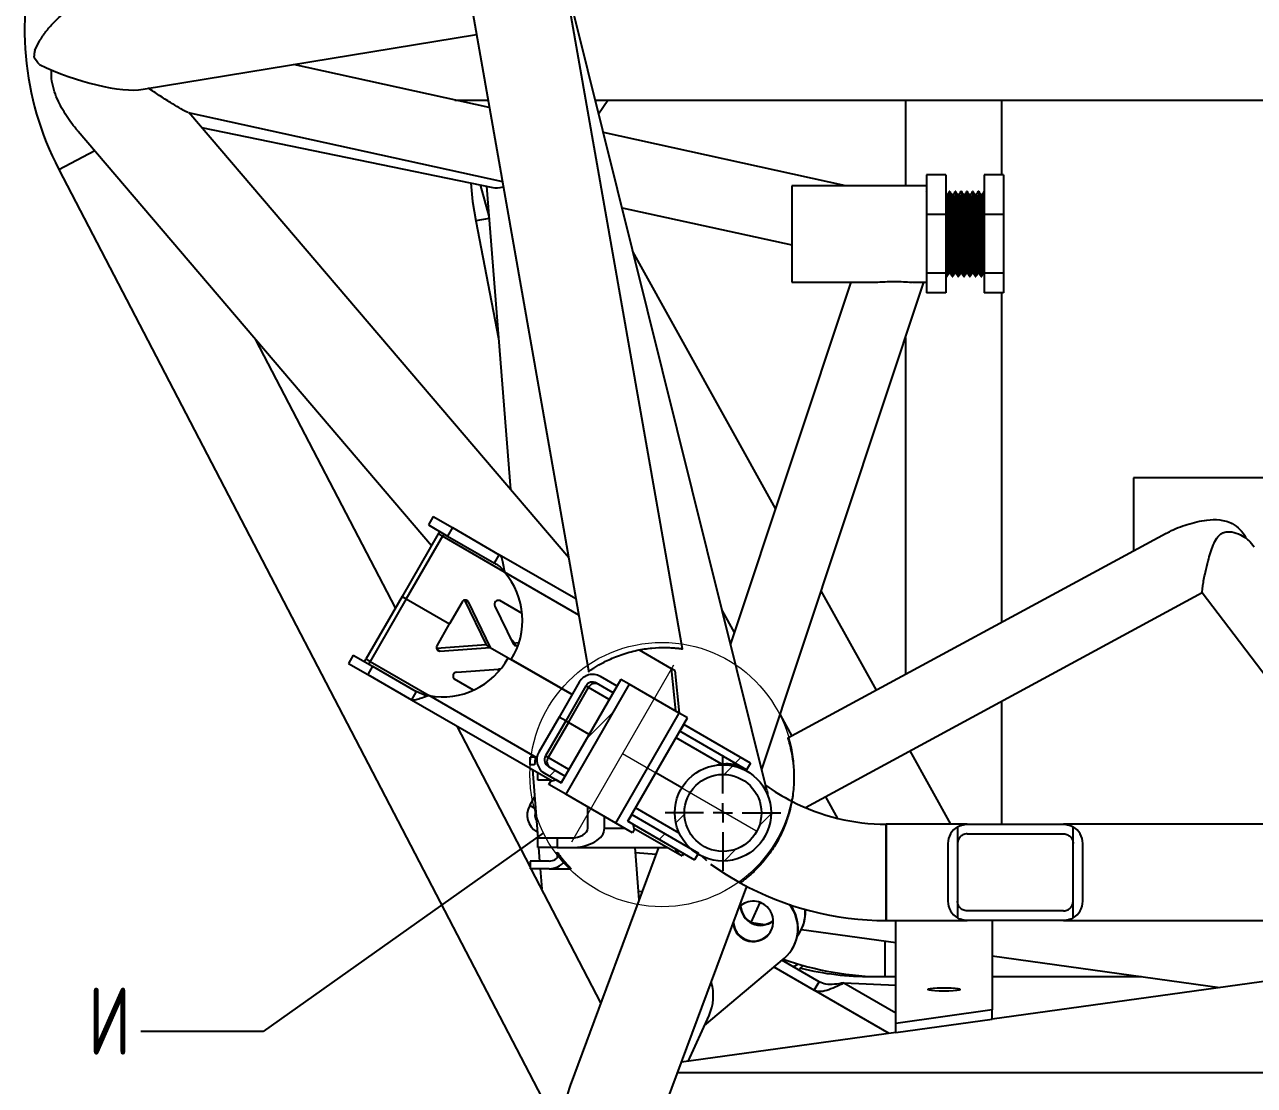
# Model space of a CAD drawing. Header units: millimetres. Extents: x -1160 to 841, y -1082 to 594.
# Drawn here: x 650.4 to 714.2, y 347.2 to 402.3 of the extents above; entities that cross this region are included whole.
import ezdxf

# ---------------------------------------------------------------- set-up
doc = ezdxf.new("R2010")
doc.units = ezdxf.units.MM
doc.linetypes.add('CENTERX2', pattern=[20.32, 12.7, -2.54, 2.54, -2.54])
doc.layers.add('FORMAT', color=7, linetype='Continuous')
doc.styles.add('SLDTEXTSTYLE0', font='TXT', dxfattribs={"width": 0.7, "bigfont": 'bigfont'})
doc.dimstyles.new('SLDDIMSTYLE6', dxfattribs={"dimtxt": 0.18, "dimasz": 3.302, "dimexe": 0, "dimexo": 0.0625, "dimgap": 0, "dimtad": 0, "dimtih": 1, "dimtoh": 1, "dimdec": 0, "dimrnd": 1e-09, "dimzin": 0, "dimdsep": 46, "dimtxsty": 'Standard', "dimblk1": 'NONE', "dimblk2": 'NONE', "dimsah": 1, "dimcen": 0.09, "dimadec": 0, "dimazin": 0, "dimtfac": 3.302, "dimtdec": 0, "dimtofl": 0, "dimtmove": 0, "dimatfit": 3, "dimldrblk": 'NONE', "dimfxl": 0, "dimfrac": 2, "dimtolj": 1, "dimtzin": 0, "dimarcsym": 0})

# ---------------------------------------------------------------- blocks, each defined once
blk = doc.blocks.new('SW_CENTERMARKSYMBOL_5')
at = {"layer": 'FORMAT', "color": 0}
for p, q in [((0, 1), (0, 3)), ((-1, 0), (-3, 0)), ((0, 0), (-0.5, 0)), ((0, 0), (0, 0.5)), ((0, 0), (0, -0.5)), ((0, 0), (0.5, 0)), ((1, 0), (3, 0)), ((0, -1), (0, -3))]:
    blk.add_line(p, q, dxfattribs=at)
blk = doc.blocks.new('_NONE')

msp = doc.modelspace()

# ---------------------------------------------------------------- hatches: boundary and pattern name
at = {"linetype": 'Continuous', "lineweight": 18}
h = msp.add_hatch(dxfattribs=at)
h.set_pattern_fill('ANSI32', style=0)
edge = h.paths.add_edge_path(flags=0)
edge.add_line((680.914216, 367.627371), (681.114216, 367.973781))
edge.add_line((681.114216, 367.973781), (680.24819, 368.473781))
edge.add_arc((679.84819, 367.780961), 0.8, 60, 150)
edge.add_line((679.15537, 368.180961), (678.10537, 366.362308))
edge.add_line((678.10537, 366.362308), (678.45178, 366.162308))
edge.add_line((678.45178, 366.162308), (679.50178, 367.980961))
edge.add_arc((679.84819, 367.780961), 0.4, 60, 150, ccw=False)
edge.add_line((680.04819, 368.127371), (680.914216, 367.627371))
h = msp.add_hatch(dxfattribs=at)
h.set_pattern_fill('ANSI32', style=0)
h.paths.add_polyline_path([(681.314216, 368.320191), (678.214216, 362.950834), (677.954408, 363.100834), (677.681203, 363.027629), (677.581203, 362.854424), (678.447228, 362.354424), (681.747228, 368.070191)], flags=0)
h = msp.add_hatch(dxfattribs=at)
h.set_pattern_fill('ANSI32', style=0)
h.paths.add_polyline_path([(681.678317, 360.950834), (684.778317, 366.320191), (684.345305, 366.570191), (681.045305, 360.854424), (681.91133, 360.354424), (682.01133, 360.527629), (681.938125, 360.800834)], flags=0)
h = msp.add_hatch(dxfattribs=at)
h.set_pattern_fill('ANSI32', style=0)
edge = h.paths.add_edge_path(flags=0)
edge.add_line((678.214216, 362.950834), (678.414216, 363.297244))
edge.add_line((678.414216, 363.297244), (677.54819, 363.797244))
edge.add_arc((677.74819, 364.143654), 0.4, 150, 240, ccw=False)
edge.add_line((677.40178, 364.343654), (678.45178, 366.162308))
edge.add_line((678.45178, 366.162308), (678.10537, 366.362308))
edge.add_line((678.10537, 366.362308), (677.05537, 364.543654))
edge.add_arc((677.74819, 364.143654), 0.8, 150, 240)
edge.add_line((677.34819, 363.450834), (678.214216, 362.950834))
h = msp.add_hatch(dxfattribs=at)
h.set_pattern_fill('ANSI32', style=0)
h.paths.add_polyline_path([(687.842419, 363.627371), (688.042419, 363.973781), (684.578317, 365.973781), (684.378317, 365.627371)], flags=0)
h = msp.add_hatch(dxfattribs=at)
h.set_pattern_fill('ANSI32', style=0)
edge = h.paths.add_edge_path(flags=0)
edge.add_arc((686.612941, 361.389225), 2.5, 0, 360)
edge = h.paths.add_edge_path(flags=0)
edge.add_arc((686.612941, 361.389225), 2, 0, 360)
h = msp.add_hatch(dxfattribs=at)
h.set_pattern_fill('ANSI32', style=0)
h.paths.add_polyline_path([(681.878317, 361.297244), (681.678317, 360.950834), (685.142419, 358.950834), (685.342419, 359.297244)], flags=0)

# ---------------------------------------------------------------- linework, layer by layer
at = {"color": 7, "linetype": 'Continuous', "lineweight": 25}
for p, q in [((684.513972, 369.905686), (678.67323, 403.030176)), ((688.896777, 362.564396), (678.81618, 403.082205)), ((673.621731, 402.884797), (679.636256, 368.774735)), ((656.500579, 398.951123), (673.813969, 401.794561)), ((674.482774, 398.001584), (664.309089, 400.233542)), ((672.69649, 398.393468), (674.413674, 398.393468)), ((679.98271, 398.393468), (776.505219, 398.393468)), ((680.160355, 397.679446), (680.643486, 398.393468)), ((696.097737, 398.393468), (696.097737, 393.941121)), ((701.097737, 394.502291), (701.097737, 398.393468)), ((658.839685, 397.747834), (675.158798, 394.167658)), ((678.604753, 374.624676), (658.879586, 397.73908)), ((653.129942, 396.774097), (671.481375, 375.269468)), ((659.534286, 396.971887), (674.657971, 393.850766)), ((692.991127, 393.941121), (680.403366, 396.702692)), ((652.124855, 394.794471), (653.990507, 395.765668)), ((652.124855, 394.794471), (680.291521, 340.68681)), ((698.186731, 394.502291), (697.186731, 394.502291)), ((697.186731, 394.502291), (697.186731, 392.459916)), ((698.186731, 394.502291), (698.186731, 392.459916)), ((701.186731, 394.502291), (700.186731, 394.502291)), ((700.186731, 394.502291), (700.186731, 392.459916)), ((701.186731, 394.502291), (701.186731, 392.459916)), ((674.003618, 393.985807), (674.460076, 392.35962)), ((674.337596, 393.916883), (675.575778, 378.174099)), ((697.186731, 393.941121), (690.186731, 393.941121)), ((690.186731, 393.941121), (690.186731, 388.941121)), ((697.163175, 393.639495), (697.15707, 393.628928)), ((698.198332, 393.47699), (698.186731, 393.497067)), ((698.271303, 393.478741), (698.197321, 393.478741)), ((698.402553, 393.641121), (698.365053, 393.641121)), ((698.571303, 393.478741), (698.497321, 393.478741)), ((698.702553, 393.641121), (698.665053, 393.641121)), ((698.871303, 393.478741), (698.797321, 393.478741)), ((699.002553, 393.641121), (698.965053, 393.641121)), ((699.171303, 393.478741), (699.097321, 393.478741)), ((699.302553, 393.641121), (699.265053, 393.641121)), ((699.471303, 393.478741), (699.397321, 393.478741)), ((699.602553, 393.641121), (699.565053, 393.641121)), ((699.771303, 393.478741), (699.697321, 393.478741)), ((699.902553, 393.641121), (699.865053, 393.641121)), ((700.071303, 393.478741), (699.997321, 393.478741)), ((681.373265, 392.804295), (690.186731, 390.870748)), ((674.468721, 392.249703), (673.77896, 392.116282)), ((673.77896, 392.116282), (674.959054, 386.015397)), ((698.186731, 392.459916), (697.186731, 392.459916)), ((697.186731, 392.459916), (697.186731, 389.398746)), ((698.186731, 392.459916), (698.186731, 389.398746)), ((701.186731, 392.459916), (700.186731, 392.459916)), ((700.186731, 392.459916), (700.186731, 389.398746)), ((701.186731, 392.459916), (701.186731, 389.398746)), ((689.348225, 377.19265), (681.937615, 390.535951)), ((693.257761, 388.941121), (687.007435, 370.158388)), ((688.630556, 363.634442), (697.051853, 388.941121)), ((690.186731, 388.941121), (694.400651, 388.941121)), ((696.498222, 388.941121), (697.186731, 388.941121)), ((697.146303, 389.403501), (697.186731, 389.403501)), ((698.186731, 389.398746), (697.186731, 389.398746)), ((697.186731, 389.398746), (697.186731, 388.379951)), ((698.186731, 389.398746), (698.186731, 388.379951)), ((698.186731, 389.288513), (698.213175, 389.242746)), ((698.215053, 389.241121), (698.252553, 389.241121)), ((698.346303, 389.403501), (698.42029, 389.403501)), ((698.515053, 389.241121), (698.552553, 389.241121)), ((698.646303, 389.403501), (698.72029, 389.403501)), ((698.815053, 389.241121), (698.852553, 389.241121)), ((698.946303, 389.403501), (699.02029, 389.403501)), ((699.115053, 389.241121), (699.152553, 389.241121)), ((699.246303, 389.403501), (699.32029, 389.403501)), ((699.415053, 389.241121), (699.452553, 389.241121)), ((699.546303, 389.403501), (699.62029, 389.403501)), ((699.715053, 389.241121), (699.752553, 389.241121)), ((699.846303, 389.403501), (699.92029, 389.403501)), ((700.015053, 389.241121), (700.052553, 389.241121)), ((700.146303, 389.403501), (700.186731, 389.403501)), ((701.186731, 389.398746), (700.186731, 389.398746)), ((700.186731, 389.398746), (700.186731, 388.379951)), ((701.186731, 389.398746), (701.186731, 388.379951)), ((698.186731, 388.379951), (697.186731, 388.379951)), ((701.186731, 388.379951), (700.186731, 388.379951)), ((701.097737, 371.279261), (701.097737, 388.379951)), ((669.611662, 372.03103), (662.364324, 385.953037)), ((696.097737, 386.073926), (696.097737, 368.571904)), ((714.931709, 378.789848), (707.931709, 378.789848)), ((707.931709, 378.789848), (707.931709, 374.97966)), ((671.568217, 376.772563), (671.318217, 376.339551)), ((671.318217, 376.339551), (672.318272, 375.762169)), ((671.568217, 376.772563), (672.568272, 376.195182)), ((672.568272, 376.195182), (672.318272, 375.762169)), ((672.568272, 376.195182), (675.001417, 374.790405)), ((671.830285, 375.873798), (669.953945, 372.623882)), ((672.046791, 375.748798), (670.170451, 372.498882)), ((672.046791, 375.748798), (671.830285, 375.873798)), ((672.318272, 375.762169), (674.751417, 374.357392)), ((709.631752, 375.900185), (689.981803, 365.260301)), ((674.751417, 374.357392), (675.001417, 374.790405)), ((678.980624, 372.493008), (675.001417, 374.790405)), ((669.953945, 372.623882), (668.077605, 369.373965)), ((670.170451, 372.498882), (668.294111, 369.248965)), ((669.953945, 372.623882), (670.170451, 372.498882)), ((670.170451, 372.498882), (672.420451, 371.199843)), ((673.073915, 372.331676), (672.420451, 371.199843)), ((673.191719, 372.429848), (674.316333, 370.105256)), ((673.386158, 372.350463), (674.532839, 369.980256)), ((676.182186, 371.744646), (675.035302, 372.406799)), ((690.895039, 361.660924), (711.506236, 372.821296)), ((694.589561, 367.75527), (691.720757, 372.920746)), ((711.504855, 372.823114), (720.637986, 360.801012)), ((674.773059, 372.128204), (675.722268, 370.166177)), ((686.578873, 371.880944), (687.205307, 370.753008)), ((671.766987, 370.068011), (672.420451, 371.199843)), ((675.572897, 370.474928), (675.796018, 370.21347)), ((674.316333, 370.105256), (671.74087, 369.916903)), ((671.906838, 369.788207), (674.532839, 369.980256)), ((674.532839, 369.980256), (674.316333, 370.105256)), ((674.532839, 369.980256), (675.463409, 369.442991)), ((675.70269, 370.206645), (676.009505, 370.229083)), ((675.874361, 370.078366), (675.962206, 370.08479)), ((682.266595, 369.848391), (683.928296, 368.889008)), ((667.418217, 369.584553), (667.168217, 369.15154)), ((667.168217, 369.15154), (668.168272, 368.574158)), ((667.418217, 369.584553), (668.418272, 369.007171)), ((668.294111, 369.248965), (668.077605, 369.373965)), ((675.463409, 369.442991), (678.778855, 367.528817)), ((678.778855, 367.528817), (675.625553, 369.349377)), ((668.418272, 369.007171), (668.168272, 368.574158)), ((668.168272, 368.574158), (670.439274, 367.262995)), ((668.418272, 369.007171), (670.689274, 367.696007)), ((672.792771, 368.698245), (674.966541, 368.85722)), ((674.969652, 368.754835), (674.921706, 368.853941)), ((679.636256, 368.774735), (679.730957, 368.791434)), ((681.114216, 367.973781), (680.24819, 368.473781)), ((683.928296, 368.889008), (684.15768, 366.678517)), ((684.111295, 368.783353), (683.928296, 368.889008)), ((684.111295, 368.783353), (684.340679, 366.572862)), ((673.667363, 367.763298), (672.682622, 368.331838)), ((679.15537, 368.180961), (678.10537, 366.362308)), ((681.314216, 368.320191), (678.214216, 362.950834)), ((681.747228, 368.070191), (678.447228, 362.354424)), ((679.50178, 367.980961), (678.45178, 366.162308)), ((678.586011, 366.084809), (679.636011, 367.903462)), ((680.914216, 367.627371), (680.04819, 368.127371)), ((680.914216, 367.627371), (681.114216, 367.973781)), ((681.747228, 368.070191), (681.314216, 368.320191)), ((684.345305, 366.570191), (681.747228, 368.070191)), ((670.689274, 367.696007), (670.439274, 367.262995)), ((670.439274, 367.262995), (677.745365, 363.044821)), ((681.045305, 360.854424), (684.345305, 366.570191)), ((684.778317, 366.320191), (684.345305, 366.570191)), ((701.097737, 360.801012), (701.097737, 367.185393)), ((678.10537, 366.362308), (677.05537, 364.543654)), ((678.45178, 366.162308), (677.40178, 364.343654)), ((678.586011, 366.084809), (677.536011, 364.266156)), ((678.45178, 366.162308), (678.10537, 366.362308)), ((678.45178, 366.162308), (678.586011, 366.084809)), ((679.664216, 365.462308), (678.586011, 366.084809)), ((681.678317, 360.950834), (684.778317, 366.320191)), ((684.578317, 365.973781), (684.378317, 365.627371)), ((688.042419, 363.973781), (684.578317, 365.973781)), ((689.577839, 366.481104), (690.192491, 365.374383)), ((676.597737, 358.610904), (672.80466, 365.897338)), ((687.842419, 363.627371), (684.378317, 365.627371)), ((676.597737, 363.889225), (676.597737, 364.289225)), ((676.879606, 364.289225), (676.597737, 364.289225)), ((698.451821, 360.801012), (696.337555, 364.60789)), ((676.827672, 363.889225), (676.597737, 363.889225)), ((676.719105, 363.637332), (676.998167, 360.089225)), ((676.997737, 363.089225), (676.997737, 363.476464)), ((677.34819, 363.450834), (678.214216, 362.950834)), ((677.54819, 363.797244), (678.414216, 363.297244)), ((684.47488, 362.684869), (683.128317, 363.462308)), ((686.520823, 363.928514), (686.33931, 363.871994)), ((688.042419, 363.973781), (687.842419, 363.627371)), ((677.668455, 363.089225), (676.997737, 363.089225)), ((677.581203, 362.854424), (677.681203, 363.027629)), ((678.447228, 362.354424), (677.581203, 362.854424)), ((677.681203, 363.027629), (677.954408, 363.100834)), ((678.214216, 362.950834), (677.954408, 363.100834)), ((678.214216, 362.950834), (678.414216, 363.297244)), ((676.583018, 361.775369), (676.831676, 362.206057)), ((681.045305, 360.854424), (678.447228, 362.354424)), ((691.940484, 362.227003), (692.563351, 361.105489)), ((679.595814, 360.589225), (679.595814, 361.691288)), ((680.461839, 360.589225), (680.461839, 361.191288)), ((681.91133, 360.354424), (681.045305, 360.854424)), ((681.878317, 361.297244), (681.678317, 360.950834)), ((681.938125, 360.800834), (681.678317, 360.950834)), ((681.678317, 360.950834), (685.142419, 358.950834)), ((681.878317, 361.297244), (685.342419, 359.297244)), ((676.949044, 360.409344), (676.970118, 360.445846)), ((676.974128, 360.394861), (676.949044, 360.409344)), ((682.01133, 360.527629), (681.91133, 360.354424)), ((681.938125, 360.800834), (682.01133, 360.527629)), ((681.994138, 360.591791), (684.488725, 359.15154)), ((699.297737, 360.801012), (695.097737, 360.801012)), ((695.097737, 360.801012), (695.097737, 355.801012)), ((695.097737, 358.301012), (695.097737, 360.801012)), ((698.797737, 360.667037), (698.797737, 355.934986)), ((699.297737, 360.801012), (704.297737, 360.801012)), ((699.297737, 360.301012), (704.297737, 360.301012)), ((722.297737, 360.801012), (704.297737, 360.801012)), ((704.797737, 355.934986), (704.797737, 360.667037)), ((676.997737, 359.589225), (676.997737, 360.089225)), ((676.997737, 360.089225), (677.997737, 360.089225)), ((677.997737, 359.589225), (676.997737, 359.589225)), ((677.037492, 359.589225), (677.092548, 358.889225)), ((677.997737, 360.089225), (677.997737, 359.589225)), ((677.997737, 360.089225), (678.729788, 360.089225)), ((677.997737, 359.589225), (678.729788, 359.589225)), ((683.27615, 359.589225), (678.68423, 347.243047)), ((678.729788, 359.589225), (683.730632, 359.589225)), ((682.26645, 356.874472), (682.052933, 359.589225)), ((698.297737, 359.801012), (698.297737, 356.801012)), ((705.297737, 356.801012), (705.297737, 359.801012)), ((678.105855, 359.170138), (678.099414, 359.229682)), ((684.56524, 359.284068), (684.488725, 359.15154)), ((685.342419, 359.297244), (685.142419, 358.950834)), ((685.493864, 359.153679), (685.758182, 358.924647)), ((676.597737, 358.889225), (676.597737, 358.489225)), ((677.597737, 358.889225), (676.597737, 358.889225)), ((677.597737, 358.489225), (676.597737, 358.489225)), ((680.280822, 351.535764), (676.66108, 358.489225)), ((677.124008, 358.489225), (677.206398, 357.441678)), ((677.597737, 358.489225), (678.728327, 358.489225)), ((695.097737, 355.801012), (695.097737, 358.301012)), ((683.395739, 345.567672), (687.859449, 357.569135)), ((688.085238, 355.704786), (688.552338, 356.734773)), ((688.090199, 355.702141), (688.804028, 355.603017)), ((695.097737, 355.801012), (699.297737, 355.801012)), ((695.597737, 350.464752), (695.597737, 355.801012)), ((704.297737, 356.301012), (699.297737, 356.301012)), ((704.297737, 355.801012), (699.297737, 355.801012)), ((700.597737, 355.801012), (700.597737, 351.168594)), ((704.297737, 355.801012), (722.297737, 355.801012)), ((690.688815, 355.341291), (695.597737, 354.659625)), ((690.711687, 355.389961), (690.724946, 355.419199)), ((690.330105, 354.548547), (690.343365, 354.577786)), ((695.013959, 354.74069), (695.013959, 352.889225)), ((730.136094, 354.783306), (700.597737, 350.681534)), ((685.659652, 350.356208), (689.802094, 353.851034)), ((700.597737, 353.965312), (712.421578, 352.323423)), ((689.259247, 353.393053), (691.355879, 352.182562)), ((691.605879, 352.615575), (689.665541, 353.735829)), ((691.355879, 352.182562), (691.605879, 352.615575)), ((692.89904, 352.561788), (695.597737, 352.449542)), ((694.320809, 352.904534), (694.320809, 352.889225)), ((694.320809, 352.889225), (695.013959, 352.889225)), ((695.013959, 352.889225), (695.597737, 352.889225)), ((700.597737, 352.889225), (708.347032, 352.889225)), ((695.243517, 349.938033), (691.355879, 352.182562)), ((684.813165, 348.489648), (685.891077, 350.866514)), ((700.597737, 351.168594), (695.597737, 350.464752)), ((700.597737, 350.670248), (695.597737, 349.966406)), ((700.597737, 350.670248), (700.597737, 351.168594)), ((695.597737, 349.987221), (684.464504, 348.441232)), ((695.597737, 349.966406), (695.597737, 350.464752)), ((776.936279, 347.889225), (684.259196, 347.889225))]:
    msp.add_line(p, q, dxfattribs=at)
at = {"color": 8, "linetype": 'Continuous', "lineweight": 25}
for p, q in [((675.274221, 373.88544), (672.046791, 375.748798)), ((679.127359, 371.66083), (675.274221, 373.88544)), ((673.234064, 372.438275), (673.386158, 372.350463)), ((671.906838, 369.788207), (671.754745, 369.876019)), ((675.874361, 370.078366), (675.722268, 370.166177)), ((668.294111, 369.248965), (671.359397, 367.479222)), ((674.966541, 368.85722), (675.027526, 368.82201)), ((679.636011, 367.903462), (679.50178, 367.980961)), ((680.714216, 367.280961), (679.636011, 367.903462)), ((676.955096, 364.248543), (671.359397, 367.479222)), ((686.520823, 363.928514), (684.178317, 365.280961)), ((677.536011, 364.266156), (677.40178, 364.343654)), ((678.614216, 363.643654), (677.536011, 364.266156)), ((676.87899, 361.60449), (676.583018, 361.775369)), ((684.346501, 360.334117), (682.078317, 361.643654)), ((680.461839, 360.589225), (681.504642, 360.589225)), ((681.994825, 360.589225), (681.998582, 360.589225)), ((683.144217, 359.234501), (682.074209, 359.318713)), ((682.419276, 357.285371), (682.23298, 357.300033)), ((692.89904, 352.561788), (695.597737, 351.003695))]:
    msp.add_line(p, q, dxfattribs=at)
at = {"color": 7, "linetype": 'Continuous', "lineweight": 25, "flags": 128}
for points in [[(673.52599, 394.084376), (673.616958, 393.130808), (673.77896, 392.116282)], [(671.830285, 375.873798), (671.898814, 375.980055), (671.9113, 375.997134)], [(672.046791, 375.748798), (672.062387, 375.77298), (672.079835, 375.794818), (672.098465, 375.813472), (672.117561, 375.828225), (672.136388, 375.838511), (672.154224, 375.843933), (672.170382, 375.844284), (672.184243, 375.839551)], [(668.0113, 369.242136), (668.019848, 369.261489), (668.077605, 369.373965)], [(668.284243, 369.084553), (668.273213, 369.094189), (668.265438, 369.108358), (668.261216, 369.126516), (668.26071, 369.147963), (668.263939, 369.171877), (668.270779, 369.197338), (668.280967, 369.223368), (668.294111, 369.248965)], [(678.027415, 359.070444), (678.019095, 359.178523), (678.011218, 359.352985)], [(685.965999, 358.729897), (686.778005, 358.186657), (687.516745, 357.75261)], [(690.522092, 353.545518), (690.450359, 353.485637), (690.378081, 353.441206), (690.310461, 353.416222), (690.2501, 353.411647), (690.199315, 353.427655)], [(690.771875, 353.473183), (690.679705, 353.357049), (690.553907, 353.222931)], [(698.097737, 352.156869), (698.345332, 352.159902), (698.570926, 352.168732), (698.754476, 352.182573), (698.879671, 352.200197), (698.935389, 352.220036), (698.916677, 352.240329), (698.825199, 352.259273), (698.669082, 352.275183), (698.4622, 352.286646), (698.222933, 352.292645), (697.972542, 352.292645), (697.733275, 352.286646), (697.526392, 352.275183), (697.370276, 352.259273), (697.278798, 352.240329), (697.260086, 352.220036), (697.315803, 352.200197), (697.440999, 352.182573), (697.624548, 352.168732), (697.850143, 352.159902), (698.097737, 352.156869)]]:
    msp.add_lwpolyline(points, dxfattribs=at)
at = {"color": 7, "linetype": 'Continuous', "lineweight": 18}
msp.add_circle((683.447885, 363.379787), 6.861027, dxfattribs=at)
at = {"color": 7, "linetype": 'Continuous', "lineweight": 25}
for radius in [2.5, 2]:
    msp.add_circle((686.612941, 361.389225), radius, dxfattribs=at)
for centre, radius, start, end in [((666.050925, 402.043924), 15.7, 162.5, 207.5), ((672.348645, 371.377208), 3.853598, 328.24975864, 40.60802409), ((673.234744, 372.262823), 0.174948, 30.06294305, 156.82367555), ((674.958004, 372.216838), 0.205086, 67.85777983, 205.60589562), ((671.907031, 369.963155), 0.174948, 143.17632445, 269.93705695), ((675.861529, 370.231761), 0.153932, 205.21794147, 274.78205853), ((672.061406, 371.282417), 3.867443, 259.54183161, 331.60038566), ((672.808484, 368.493761), 0.205086, 94.39410438, 232.14222017), ((674.979023, 368.700881), 0.156837, 65.04906487, 94.56477404), ((679.84819, 367.780961), 0.8, 60, 150), ((695.097737, 371.501012), 15.7, 190, 190.15189028), ((679.84819, 367.780961), 0.4, 60, 150), ((679.974898, 367.731959), 0.379812, 63.55044573, 153.15694492), ((683.547885, 363.22007), 6.753446, 170.89103622, 174.31360181), ((677.74819, 364.143654), 0.8, 150, 240), ((677.74819, 364.143654), 0.4, 150, 240), ((677.853981, 364.058423), 0.379812, 146.84305508, 236.44955427), ((695.097737, 371.501012), 10.7, 234.1504095, 242.71212834), ((677.449044, 361.275369), 1, 150, 240), ((677.449044, 361.275369), 0.6, 159.20678001, 209.78741652), ((695.097737, 371.501012), 10.7, 242.71212834, 270), ((699.297737, 359.801012), 1, 120, 180), ((704.297737, 359.801012), 1, 0, 60), ((677.597737, 359.489225), 0.6, 270, 330.99989923), ((683.547885, 363.22007), 6.753446, 214.93236865, 216.21855372), ((683.547885, 363.22007), 6.753446, 216.54885635, 220.10634555), ((677.597737, 359.489225), 1, 270, 321.69980647), ((695.097737, 371.501012), 15.7, 241.12726334, 270), ((688.184276, 355.754757), 1.047819, 186.19452868, 40.1465554), ((688.183108, 355.751271), 1.050963, 40.25078556, 132.676286), ((688.569133, 356.601846), 1.0516, 181.99517904, 309.21614046), ((688.582419, 356.63117), 1.051676, 183.716836, 308.23232274), ((688.518631, 355.37013), 1.9887, 310.19400937, 39.41838031), ((688.529327, 355.398605), 1.9911, 335.65409533, 37.69541227), ((688.903725, 356.20989), 1.985178, 322.62514916, 4.84782397), ((688.916406, 356.239178), 1.985746, 335.61081726, 3.87156013), ((699.297737, 356.801012), 1, 180, 240), ((704.297737, 356.801012), 1, 300, 0), ((688.199701, 355.78828), 1.050443, 186.14267237, 335.40203966), ((695.013959, 368.589225), 15.7, 250.38081606, 270), ((694.320809, 368.589225), 15.7, 256.4824978, 270), ((683.628478, 351.891952), 2.484124, 335.61938547, 16.49877528)]:
    msp.add_arc(centre, radius, start, end, dxfattribs=at)
for centre, major_axis, ratio, start_param, end_param in [((652.901155, 400.893468), (0.908404, 2.482539), 0.749891058, 1.812400581, 1.947873471), ((652.901155, 400.893468), (4.262067, -1.559564), 0.286048426, 4.387661354, 5.813845819), ((676.682609, 395.985618), (2.270136, 2.00268), 0.344622714, 3.394976041, 3.746176654), ((678.729788, 360.589225), (1.732051, 0), 0.577350269, 4.71238898, 6.283185307), ((678.729788, 360.589225), (0.866025, 0), 0.577350269, 4.71238898, 6.283185307), ((680.662053, 345.389225), (-0.215768, 3.478799), 0.647038534, 0.969178604, 1.850667923)]:
    msp.add_ellipse(centre, major_axis=major_axis, ratio=ratio, start_param=start_param, end_param=end_param, dxfattribs=at)
for points, knots in [([(650.876247, 400.960913), (650.955521, 401.126277), (651.115553, 401.460098), (651.445194, 401.945446), (651.841207, 402.410295), (652.25854, 402.792706), (652.67858, 403.098623), (653.140477, 403.359236), (653.565736, 403.543594), (653.83032, 403.568919), (653.887354, 403.574378)], [0, 0, 0, 0, 0.146596874, 0.295936702, 0.441499022, 0.590727796, 0.693760688, 0.799160789, 0.956706466, 1, 1, 1, 1]), ([(653.131137, 396.77525), (653.124501, 396.782178), (652.894544, 397.022252), (652.514592, 397.569335), (652.090487, 398.296447), (651.850434, 398.959191), (651.738566, 399.471623), (651.74639, 399.808189), (651.749827, 399.956065)], [0, 0, 0, 0, 0.008110595, 0.281049187, 0.559487183, 0.715355311, 0.874935535, 1, 1, 1, 1]), ([(658.834288, 397.751495), (658.824708, 397.753459), (658.803072, 397.757894), (658.711841, 397.801647), (658.56085, 397.88276), (658.29394, 398.036906), (657.868431, 398.296891), (657.334206, 398.637566), (656.960986, 398.889699), (656.772232, 399.017213)], [0, 0, 0, 0, 0.053510367, 0.120846773, 0.188134613, 0.287177241, 0.469891312, 0.731900781, 1, 1, 1, 1]), ([(698.198318, 393.459563), (698.200794, 393.45768), (698.207536, 393.452554), (698.217983, 393.290458), (698.230188, 392.999574), (698.243275, 392.595555), (698.255481, 392.114611), (698.267689, 391.587567), (698.280774, 391.0504), (698.292981, 390.539989), (698.305189, 390.091399), (698.318272, 389.731946), (698.330489, 389.500197), (698.339679, 389.39432), (698.345118, 389.413494), (698.346303, 389.417669)], [0, 0, 0, 0, 0.048736579, 0.132692505, 0.216648431, 0.30206327, 0.386019196, 0.469975122, 0.555389961, 0.639345887, 0.723301813, 0.808716652, 0.892672578, 0.976628503, 1, 1, 1, 1]), ([(698.363175, 393.639495), (698.347514, 393.612389), (698.316192, 393.558178), (698.284865, 393.503963), (698.269203, 393.476856)], [0, 0, 0, 0, 0.500025587, 1, 1, 1, 1]), ([(698.271303, 393.464573), (698.274458, 393.46297), (698.281882, 393.459199), (698.292987, 393.291454), (698.305187, 392.999301), (698.318275, 392.595627), (698.330481, 392.114592), (698.342689, 391.58757), (698.355774, 391.05041), (698.367981, 390.539949), (698.38019, 390.09155), (698.39327, 389.731373), (698.405497, 389.502293), (698.414015, 389.396855), (698.418764, 389.4111), (698.419266, 389.412605)], [0, 0, 0, 0, 0.062052157, 0.14602001, 0.229987863, 0.315414837, 0.39938269, 0.483350542, 0.568777517, 0.652745369, 0.736713222, 0.822140196, 0.906108049, 0.990075902, 1, 1, 1, 1]), ([(698.365053, 393.625823), (698.368208, 393.624092), (698.375632, 393.62002), (698.386737, 393.438909), (698.398937, 393.123475), (698.412025, 392.68763), (698.424231, 392.168261), (698.436439, 391.599244), (698.449524, 391.019261), (698.461731, 390.468177), (698.473939, 389.983839), (698.487022, 389.59574), (698.499239, 389.345523), (698.508429, 389.231208), (698.513868, 389.251911), (698.515053, 389.256419)], [0, 0, 0, 0, 0.061226634, 0.144080126, 0.226933618, 0.311226634, 0.394080126, 0.476933618, 0.561226634, 0.644080126, 0.726933618, 0.811226634, 0.894080126, 0.976933618, 1, 1, 1, 1]), ([(698.498332, 393.47699), (698.482682, 393.504075), (698.45138, 393.558245), (698.420081, 393.612416), (698.404431, 393.639502)], [0, 0, 0, 0, 0.4999882996, 1, 1, 1, 1]), ([(698.404454, 393.62072), (698.406969, 393.618699), (698.413749, 393.613248), (698.424234, 393.4379), (698.436438, 393.12375), (698.449525, 392.687557), (698.461731, 392.16828), (698.473939, 391.599239), (698.487024, 391.019262), (698.499231, 390.468177), (698.511439, 389.983839), (698.524522, 389.59574), (698.536739, 389.345523), (698.545929, 389.231208), (698.551368, 389.251911), (698.552553, 389.256419)], [0, 0, 0, 0, 0.049452203, 0.133344874, 0.217237544, 0.302587793, 0.386480463, 0.470373133, 0.555723382, 0.639616052, 0.723508722, 0.808858971, 0.892751641, 0.976644311, 1, 1, 1, 1]), ([(698.498318, 393.459563), (698.500794, 393.45768), (698.507536, 393.452554), (698.517983, 393.290458), (698.530188, 392.999574), (698.543275, 392.595555), (698.555481, 392.114611), (698.567689, 391.587567), (698.580774, 391.0504), (698.592981, 390.539989), (698.605189, 390.091399), (698.618272, 389.731946), (698.630489, 389.500197), (698.639679, 389.39432), (698.645118, 389.413494), (698.646303, 389.417669)], [0, 0, 0, 0, 0.048736579, 0.132692505, 0.216648431, 0.30206327, 0.386019196, 0.469975122, 0.555389961, 0.639345887, 0.723301813, 0.808716652, 0.892672578, 0.976628503, 1, 1, 1, 1]), ([(698.663175, 393.639495), (698.647514, 393.612389), (698.616192, 393.558178), (698.584865, 393.503963), (698.569203, 393.476856)], [0, 0, 0, 0, 0.5000255873, 1, 1, 1, 1]), ([(698.571303, 393.464573), (698.574458, 393.46297), (698.581882, 393.459199), (698.592987, 393.291454), (698.605187, 392.999301), (698.618275, 392.595627), (698.630481, 392.114592), (698.642689, 391.58757), (698.655774, 391.05041), (698.667981, 390.539949), (698.68019, 390.09155), (698.69327, 389.731373), (698.705497, 389.502293), (698.714015, 389.396855), (698.718764, 389.4111), (698.719266, 389.412605)], [0, 0, 0, 0, 0.062052157, 0.14602001, 0.229987863, 0.315414837, 0.39938269, 0.483350542, 0.568777517, 0.652745369, 0.736713222, 0.822140196, 0.906108049, 0.990075902, 1, 1, 1, 1]), ([(698.665053, 393.625823), (698.668208, 393.624092), (698.675632, 393.62002), (698.686737, 393.438909), (698.698937, 393.123475), (698.712025, 392.68763), (698.724231, 392.168261), (698.736439, 391.599244), (698.749524, 391.019261), (698.761731, 390.468177), (698.773939, 389.983839), (698.787022, 389.59574), (698.799239, 389.345523), (698.808429, 389.231208), (698.813868, 389.251911), (698.815053, 389.256419)], [0, 0, 0, 0, 0.061226634, 0.144080126, 0.226933618, 0.311226634, 0.394080126, 0.476933618, 0.561226634, 0.644080126, 0.726933618, 0.811226634, 0.894080126, 0.976933618, 1, 1, 1, 1]), ([(698.798332, 393.47699), (698.782682, 393.504075), (698.75138, 393.558245), (698.720081, 393.612416), (698.704431, 393.639502)], [0, 0, 0, 0, 0.4999883, 1, 1, 1, 1]), ([(698.704454, 393.62072), (698.706969, 393.618699), (698.713749, 393.613248), (698.724234, 393.4379), (698.736438, 393.12375), (698.749525, 392.687557), (698.761731, 392.16828), (698.773939, 391.599239), (698.787024, 391.019262), (698.799231, 390.468177), (698.811439, 389.983839), (698.824522, 389.59574), (698.836739, 389.345523), (698.845929, 389.231208), (698.851368, 389.251911), (698.852553, 389.256419)], [0, 0, 0, 0, 0.049452203, 0.133344874, 0.217237544, 0.302587793, 0.386480463, 0.470373133, 0.555723382, 0.639616052, 0.723508722, 0.808858971, 0.892751641, 0.976644311, 1, 1, 1, 1]), ([(698.798318, 393.459563), (698.800794, 393.45768), (698.807536, 393.452554), (698.817983, 393.290458), (698.830188, 392.999574), (698.843275, 392.595555), (698.855481, 392.114611), (698.867689, 391.587567), (698.880774, 391.0504), (698.892981, 390.539989), (698.905189, 390.091399), (698.918272, 389.731946), (698.930489, 389.500197), (698.939679, 389.39432), (698.945118, 389.413494), (698.946303, 389.417669)], [0, 0, 0, 0, 0.048736579, 0.132692505, 0.216648431, 0.30206327, 0.386019196, 0.469975122, 0.555389961, 0.639345887, 0.723301813, 0.808716652, 0.892672578, 0.976628503, 1, 1, 1, 1]), ([(698.963175, 393.639495), (698.947514, 393.612389), (698.916192, 393.558178), (698.884865, 393.503963), (698.869203, 393.476856)], [0, 0, 0, 0, 0.5000255873, 1, 1, 1, 1]), ([(698.871303, 393.464573), (698.874458, 393.46297), (698.881882, 393.459199), (698.892987, 393.291454), (698.905187, 392.999301), (698.918275, 392.595627), (698.930481, 392.114592), (698.942689, 391.58757), (698.955774, 391.05041), (698.967981, 390.539949), (698.98019, 390.09155), (698.99327, 389.731373), (699.005497, 389.502293), (699.014015, 389.396855), (699.018764, 389.4111), (699.019266, 389.412605)], [0, 0, 0, 0, 0.062052157, 0.14602001, 0.229987863, 0.315414837, 0.39938269, 0.483350542, 0.568777517, 0.652745369, 0.736713222, 0.822140196, 0.906108049, 0.990075902, 1, 1, 1, 1]), ([(698.965053, 393.625823), (698.968208, 393.624092), (698.975632, 393.62002), (698.986737, 393.438909), (698.998937, 393.123475), (699.012025, 392.68763), (699.024231, 392.168261), (699.036439, 391.599244), (699.049524, 391.019261), (699.061731, 390.468177), (699.073939, 389.983839), (699.087022, 389.59574), (699.099239, 389.345523), (699.108429, 389.231208), (699.113868, 389.251911), (699.115053, 389.256419)], [0, 0, 0, 0, 0.061226634, 0.144080126, 0.226933618, 0.311226634, 0.394080126, 0.476933618, 0.561226634, 0.644080126, 0.726933618, 0.811226634, 0.894080126, 0.976933618, 1, 1, 1, 1]), ([(699.098332, 393.47699), (699.082682, 393.504075), (699.05138, 393.558245), (699.020081, 393.612416), (699.004431, 393.639502)], [0, 0, 0, 0, 0.4999883, 1, 1, 1, 1]), ([(699.004454, 393.62072), (699.006969, 393.618699), (699.013749, 393.613248), (699.024234, 393.4379), (699.036438, 393.12375), (699.049525, 392.687557), (699.061731, 392.16828), (699.073939, 391.599239), (699.087024, 391.019262), (699.099231, 390.468177), (699.111439, 389.983839), (699.124522, 389.59574), (699.136739, 389.345523), (699.145929, 389.231208), (699.151368, 389.251911), (699.152553, 389.256419)], [0, 0, 0, 0, 0.049452203, 0.133344874, 0.217237544, 0.302587793, 0.386480463, 0.470373133, 0.555723382, 0.639616052, 0.723508722, 0.808858971, 0.892751641, 0.976644311, 1, 1, 1, 1]), ([(699.098318, 393.459563), (699.100794, 393.45768), (699.107536, 393.452554), (699.117983, 393.290458), (699.130188, 392.999574), (699.143275, 392.595555), (699.155481, 392.114611), (699.167689, 391.587567), (699.180774, 391.0504), (699.192981, 390.539989), (699.205189, 390.091399), (699.218272, 389.731946), (699.230489, 389.500197), (699.239679, 389.39432), (699.245118, 389.413494), (699.246303, 389.417669)], [0, 0, 0, 0, 0.048736579, 0.132692505, 0.216648431, 0.30206327, 0.386019196, 0.469975122, 0.555389961, 0.639345887, 0.723301813, 0.808716652, 0.892672578, 0.976628503, 1, 1, 1, 1]), ([(699.263175, 393.639495), (699.247514, 393.612389), (699.216192, 393.558178), (699.184865, 393.503963), (699.169203, 393.476856)], [0, 0, 0, 0, 0.5000255873, 1, 1, 1, 1]), ([(699.171303, 393.464573), (699.174458, 393.46297), (699.181882, 393.459199), (699.192987, 393.291454), (699.205187, 392.999301), (699.218275, 392.595627), (699.230481, 392.114592), (699.242689, 391.58757), (699.255774, 391.05041), (699.267981, 390.539949), (699.28019, 390.09155), (699.29327, 389.731373), (699.305497, 389.502293), (699.314015, 389.396855), (699.318764, 389.4111), (699.319266, 389.412605)], [0, 0, 0, 0, 0.062052157, 0.14602001, 0.229987863, 0.315414837, 0.39938269, 0.483350542, 0.568777517, 0.652745369, 0.736713222, 0.822140196, 0.906108049, 0.990075902, 1, 1, 1, 1]), ([(699.265053, 393.625823), (699.268208, 393.624092), (699.275632, 393.62002), (699.286737, 393.438909), (699.298937, 393.123475), (699.312025, 392.68763), (699.324231, 392.168261), (699.336439, 391.599244), (699.349524, 391.019261), (699.361731, 390.468177), (699.373939, 389.983839), (699.387022, 389.59574), (699.399239, 389.345523), (699.408429, 389.231208), (699.413868, 389.251911), (699.415053, 389.256419)], [0, 0, 0, 0, 0.061226634, 0.144080126, 0.226933618, 0.311226634, 0.394080126, 0.476933618, 0.561226634, 0.644080126, 0.726933618, 0.811226634, 0.894080126, 0.976933618, 1, 1, 1, 1]), ([(699.398332, 393.47699), (699.382682, 393.504075), (699.35138, 393.558245), (699.320081, 393.612416), (699.304431, 393.639502)], [0, 0, 0, 0, 0.4999883, 1, 1, 1, 1]), ([(699.304454, 393.62072), (699.306969, 393.618699), (699.313749, 393.613248), (699.324234, 393.4379), (699.336438, 393.12375), (699.349525, 392.687557), (699.361731, 392.16828), (699.373939, 391.599239), (699.387024, 391.019262), (699.399231, 390.468177), (699.411439, 389.983839), (699.424522, 389.59574), (699.436739, 389.345523), (699.445929, 389.231208), (699.451368, 389.251911), (699.452553, 389.256419)], [0, 0, 0, 0, 0.049452203, 0.133344874, 0.217237544, 0.302587793, 0.386480463, 0.470373133, 0.555723382, 0.639616052, 0.723508722, 0.808858971, 0.892751641, 0.976644311, 1, 1, 1, 1]), ([(699.398318, 393.459563), (699.400794, 393.45768), (699.407536, 393.452554), (699.417983, 393.290458), (699.430188, 392.999574), (699.443275, 392.595555), (699.455481, 392.114611), (699.467689, 391.587567), (699.480774, 391.0504), (699.492981, 390.539989), (699.505189, 390.091399), (699.518272, 389.731946), (699.530489, 389.500197), (699.539679, 389.39432), (699.545118, 389.413494), (699.546303, 389.417669)], [0, 0, 0, 0, 0.048736579, 0.132692505, 0.216648431, 0.30206327, 0.386019196, 0.469975122, 0.555389961, 0.639345887, 0.723301813, 0.808716652, 0.892672578, 0.976628503, 1, 1, 1, 1]), ([(699.563175, 393.639495), (699.547514, 393.612389), (699.516192, 393.558178), (699.484865, 393.503963), (699.469203, 393.476856)], [0, 0, 0, 0, 0.500025587, 1, 1, 1, 1]), ([(699.471303, 393.464573), (699.474458, 393.46297), (699.481882, 393.459199), (699.492987, 393.291454), (699.505187, 392.999301), (699.518275, 392.595627), (699.530481, 392.114592), (699.542689, 391.58757), (699.555774, 391.05041), (699.567981, 390.539949), (699.58019, 390.09155), (699.59327, 389.731373), (699.605497, 389.502293), (699.614015, 389.396855), (699.618764, 389.4111), (699.619266, 389.412605)], [0, 0, 0, 0, 0.062052157, 0.14602001, 0.229987863, 0.315414837, 0.39938269, 0.483350542, 0.568777517, 0.652745369, 0.736713222, 0.822140196, 0.906108049, 0.990075902, 1, 1, 1, 1]), ([(699.565053, 393.625823), (699.568208, 393.624092), (699.575632, 393.62002), (699.586737, 393.438909), (699.598937, 393.123475), (699.612025, 392.68763), (699.624231, 392.168261), (699.636439, 391.599244), (699.649524, 391.019261), (699.661731, 390.468177), (699.673939, 389.983839), (699.687022, 389.59574), (699.699239, 389.345523), (699.708429, 389.231208), (699.713868, 389.251911), (699.715053, 389.256419)], [0, 0, 0, 0, 0.061226634, 0.144080126, 0.226933618, 0.311226634, 0.394080126, 0.476933618, 0.561226634, 0.644080126, 0.726933618, 0.811226634, 0.894080126, 0.976933618, 1, 1, 1, 1]), ([(699.698332, 393.47699), (699.682682, 393.504075), (699.65138, 393.558245), (699.620081, 393.612416), (699.604431, 393.639502)], [0, 0, 0, 0, 0.4999883, 1, 1, 1, 1]), ([(699.604454, 393.62072), (699.606969, 393.618699), (699.613749, 393.613248), (699.624234, 393.4379), (699.636438, 393.12375), (699.649525, 392.687557), (699.661731, 392.16828), (699.673939, 391.599239), (699.687024, 391.019262), (699.699231, 390.468177), (699.711439, 389.983839), (699.724522, 389.59574), (699.736739, 389.345523), (699.745929, 389.231208), (699.751368, 389.251911), (699.752553, 389.256419)], [0, 0, 0, 0, 0.049452203, 0.133344874, 0.217237544, 0.302587793, 0.386480463, 0.470373133, 0.555723382, 0.639616052, 0.723508722, 0.808858971, 0.892751641, 0.976644311, 1, 1, 1, 1]), ([(699.698318, 393.459563), (699.700794, 393.45768), (699.707536, 393.452554), (699.717983, 393.290458), (699.730188, 392.999574), (699.743275, 392.595555), (699.755481, 392.114611), (699.767689, 391.587567), (699.780774, 391.0504), (699.792981, 390.539989), (699.805189, 390.091399), (699.818272, 389.731946), (699.830489, 389.500197), (699.839679, 389.39432), (699.845118, 389.413494), (699.846303, 389.417669)], [0, 0, 0, 0, 0.048736579, 0.132692505, 0.216648431, 0.30206327, 0.386019196, 0.469975122, 0.555389961, 0.639345887, 0.723301813, 0.808716652, 0.892672578, 0.976628503, 1, 1, 1, 1]), ([(699.863175, 393.639495), (699.847514, 393.612389), (699.816192, 393.558178), (699.784865, 393.503963), (699.769203, 393.476856)], [0, 0, 0, 0, 0.500025587, 1, 1, 1, 1]), ([(699.771303, 393.464573), (699.774458, 393.46297), (699.781882, 393.459199), (699.792987, 393.291454), (699.805187, 392.999301), (699.818275, 392.595627), (699.830481, 392.114592), (699.842689, 391.58757), (699.855774, 391.05041), (699.867981, 390.539949), (699.88019, 390.09155), (699.89327, 389.731373), (699.905497, 389.502293), (699.914015, 389.396855), (699.918764, 389.4111), (699.919266, 389.412605)], [0, 0, 0, 0, 0.062052157, 0.14602001, 0.229987863, 0.315414837, 0.39938269, 0.483350542, 0.568777517, 0.652745369, 0.736713222, 0.822140196, 0.906108049, 0.990075902, 1, 1, 1, 1]), ([(699.865053, 393.625823), (699.868208, 393.624092), (699.875632, 393.62002), (699.886737, 393.438909), (699.898937, 393.123475), (699.912025, 392.68763), (699.924231, 392.168261), (699.936439, 391.599244), (699.949524, 391.019261), (699.961731, 390.468177), (699.973939, 389.983839), (699.987022, 389.59574), (699.999239, 389.345523), (700.008429, 389.231208), (700.013868, 389.251911), (700.015053, 389.256419)], [0, 0, 0, 0, 0.061226634, 0.144080126, 0.226933618, 0.311226634, 0.394080126, 0.476933618, 0.561226634, 0.644080126, 0.726933618, 0.811226634, 0.894080126, 0.976933618, 1, 1, 1, 1]), ([(699.998332, 393.47699), (699.982682, 393.504075), (699.95138, 393.558245), (699.920081, 393.612416), (699.904431, 393.639502)], [0, 0, 0, 0, 0.4999882996, 1, 1, 1, 1]), ([(699.904454, 393.62072), (699.906969, 393.618699), (699.913749, 393.613248), (699.924234, 393.4379), (699.936438, 393.12375), (699.949525, 392.687557), (699.961731, 392.16828), (699.973939, 391.599239), (699.987024, 391.019262), (699.999231, 390.468177), (700.011439, 389.983839), (700.024522, 389.59574), (700.036739, 389.345523), (700.045929, 389.231208), (700.051368, 389.251911), (700.052553, 389.256419)], [0, 0, 0, 0, 0.049452203, 0.133344874, 0.217237544, 0.302587793, 0.386480463, 0.470373133, 0.555723382, 0.639616052, 0.723508722, 0.808858971, 0.892751641, 0.976644311, 1, 1, 1, 1]), ([(699.998318, 393.459563), (700.000794, 393.45768), (700.007536, 393.452554), (700.017983, 393.290458), (700.030188, 392.999574), (700.043275, 392.595555), (700.055481, 392.114611), (700.067689, 391.587567), (700.080774, 391.0504), (700.092981, 390.539989), (700.105189, 390.091399), (700.118272, 389.731946), (700.130489, 389.500197), (700.139679, 389.39432), (700.145118, 389.413494), (700.146303, 389.417669)], [0, 0, 0, 0, 0.048736579, 0.132692505, 0.216648431, 0.30206327, 0.386019196, 0.469975122, 0.555389961, 0.639345887, 0.723301813, 0.808716652, 0.892672578, 0.976628503, 1, 1, 1, 1]), ([(700.163175, 393.639495), (700.147514, 393.612389), (700.116192, 393.558178), (700.084865, 393.503963), (700.069203, 393.476856)], [0, 0, 0, 0, 0.5000255873, 1, 1, 1, 1]), ([(700.071303, 393.464573), (700.074458, 393.46297), (700.081882, 393.459199), (700.092987, 393.291456), (700.105187, 392.999296), (700.118275, 392.595646), (700.130481, 392.114524), (700.142689, 391.587828), (700.155774, 391.049434), (700.167981, 390.543519), (700.178131, 390.156581), (700.184563, 389.987214), (700.186731, 389.930108)], [0, 0, 0, 0, 0.079612562, 0.187342835, 0.295073109, 0.404675426, 0.5124057, 0.620135973, 0.729738291, 0.837468564, 0.945198838, 1, 1, 1, 1]), ([(698.186731, 391.030645), (698.186804, 391.027374), (698.191118, 390.834058), (698.19921, 390.469339), (698.211445, 389.983521), (698.224521, 389.595824), (698.23674, 389.3455), (698.245929, 389.23121), (698.251368, 389.251911), (698.252553, 389.256419)], [0, 0, 0, 0, 0.003239151, 0.191457315, 0.379675478, 0.571163805, 0.759381968, 0.947600132, 1, 1, 1, 1]), ([(698.186731, 389.623471), (698.186804, 389.621292), (698.191118, 389.492481), (698.199217, 389.355203), (698.20843, 389.230661), (698.213869, 389.251813), (698.215053, 389.256419)], [0, 0, 0, 0, 0.0074967, 0.443110928, 0.878725157, 1, 1, 1, 1]), ([(694.410436, 388.943484), (694.437491, 388.9428), (694.569713, 388.939456), (694.845959, 388.955093), (695.195122, 388.971919), (695.428681, 388.974581), (695.52276, 388.975653)], [0, 0, 0, 0, 0.085995198, 0.420283013, 0.76648746, 1, 1, 1, 1]), ([(695.52276, 388.975653), (695.678404, 388.973515), (695.989174, 388.969247), (696.31695, 388.936046), (696.446708, 388.945879), (696.474772, 388.948006)], [0, 0, 0, 0, 0.440195297, 0.878924924, 1, 1, 1, 1]), ([(698.254431, 389.242739), (698.270081, 389.269825), (698.30138, 389.323997), (698.332682, 389.378167), (698.348332, 389.405251)], [0, 0, 0, 0, 0.5000117, 1, 1, 1, 1]), ([(698.41928, 389.405249), (698.434929, 389.378166), (698.466229, 389.323999), (698.497526, 389.269831), (698.513175, 389.242746)], [0, 0, 0, 0, 0.4999890852, 1, 1, 1, 1]), ([(698.554431, 389.242739), (698.570081, 389.269825), (698.60138, 389.323997), (698.632682, 389.378167), (698.648332, 389.405251)], [0, 0, 0, 0, 0.5000117, 1, 1, 1, 1]), ([(698.71928, 389.405249), (698.734929, 389.378166), (698.766229, 389.323999), (698.797526, 389.269831), (698.813175, 389.242746)], [0, 0, 0, 0, 0.499989085, 1, 1, 1, 1]), ([(698.854431, 389.242739), (698.870081, 389.269825), (698.90138, 389.323997), (698.932682, 389.378167), (698.948332, 389.405251)], [0, 0, 0, 0, 0.5000117, 1, 1, 1, 1]), ([(699.01928, 389.405249), (699.034929, 389.378166), (699.066229, 389.323999), (699.097526, 389.269831), (699.113175, 389.242746)], [0, 0, 0, 0, 0.499989085, 1, 1, 1, 1]), ([(699.154431, 389.242739), (699.170081, 389.269825), (699.20138, 389.323997), (699.232682, 389.378167), (699.248332, 389.405251)], [0, 0, 0, 0, 0.5000117, 1, 1, 1, 1]), ([(699.31928, 389.405249), (699.334929, 389.378166), (699.366229, 389.323999), (699.397526, 389.269831), (699.413175, 389.242746)], [0, 0, 0, 0, 0.499989085, 1, 1, 1, 1]), ([(699.454431, 389.242739), (699.470081, 389.269825), (699.50138, 389.323997), (699.532682, 389.378167), (699.548332, 389.405251)], [0, 0, 0, 0, 0.5000117, 1, 1, 1, 1]), ([(699.61928, 389.405249), (699.634929, 389.378166), (699.666229, 389.323999), (699.697526, 389.269831), (699.713175, 389.242746)], [0, 0, 0, 0, 0.499989085, 1, 1, 1, 1]), ([(699.754431, 389.242739), (699.770081, 389.269825), (699.80138, 389.323997), (699.832682, 389.378167), (699.848332, 389.405251)], [0, 0, 0, 0, 0.5000117, 1, 1, 1, 1]), ([(699.91928, 389.405249), (699.934929, 389.378166), (699.966229, 389.323999), (699.997526, 389.269831), (700.013175, 389.242746)], [0, 0, 0, 0, 0.4999890852, 1, 1, 1, 1]), ([(700.054431, 389.242739), (700.070081, 389.269825), (700.10138, 389.323997), (700.132682, 389.378167), (700.148332, 389.405251)], [0, 0, 0, 0, 0.5000117, 1, 1, 1, 1]), ([(709.639105, 375.898093), (709.690415, 375.927297), (710.032847, 376.1222), (710.732467, 376.386247), (711.613997, 376.603816), (712.301356, 376.62707), (712.745525, 376.5462), (713.118479, 376.401855), (713.47364, 376.117048), (713.696427, 375.83258), (713.7551, 375.67635), (713.757648, 375.669568)], [0, 0, 0, 0, 0.038561844, 0.257355162, 0.482559042, 0.627894232, 0.700421375, 0.775452934, 0.885338726, 0.99502252, 1, 1, 1, 1]), ([(711.507416, 372.843534), (711.504859, 372.839888), (711.496822, 372.828425), (711.502507, 372.94944), (711.532949, 373.189046), (711.588372, 373.515002), (711.677622, 373.954637), (711.791572, 374.428946), (711.926952, 374.897587), (712.068834, 375.298089), (712.231905, 375.634427), (712.435528, 375.869907), (712.674798, 375.980659), (712.997478, 375.998144), (713.385227, 375.895604), (713.638959, 375.741769), (713.761426, 375.667518)], [0, 0, 0, 0, 0.038159886, 0.119955491, 0.188420248, 0.256990338, 0.324577523, 0.430512188, 0.508910544, 0.589474563, 0.673091029, 0.735146174, 0.782372971, 0.829485777, 0.917699278, 1, 1, 1, 1]), ([(713.761426, 375.667518), (713.812013, 375.625201), (713.980389, 375.484349), (714.113613, 375.320501), (714.206812, 375.205879)], [0, 0, 0, 0, 0.300440869, 1, 1, 1, 1]), ([(674.751417, 374.357392), (674.817938, 374.315757), (674.950979, 374.232486), (675.113732, 374.100988), (675.21643, 374.003917), (675.255735, 373.966765)], [0, 0, 0, 0, 0.381675048, 0.763350075, 1, 1, 1, 1]), ([(675.001417, 374.790405), (675.041633, 374.749686), (675.122164, 374.668148), (675.179483, 374.37283), (675.228175, 374.085071), (675.267352, 373.915218), (675.274221, 373.88544)], [0, 0, 0, 0, 0.310743852, 0.622260331, 0.933777609, 1, 1, 1, 1]), ([(679.730957, 368.791434), (679.772197, 368.819424), (679.854695, 368.875419), (680.051783, 369.000128), (680.2976, 369.142456), (680.595338, 369.297551), (680.942325, 369.45468), (681.327641, 369.602969), (681.736571, 369.730397), (682.146276, 369.831022), (682.548089, 369.902666), (683.054342, 369.963784), (683.524428, 369.978913), (683.912757, 369.965447), (684.163086, 369.946671), (684.355327, 369.92577), (684.472913, 369.909965), (684.521717, 369.903086), (684.51066, 369.90462), (684.509131, 369.904833)], [0, 0, 0, 0, 0.059020325, 0.118068518, 0.176947691, 0.235829548, 0.297261854, 0.358672061, 0.41802748, 0.477369416, 0.532934534, 0.588507637, 0.6985195, 0.756297048, 0.814073785, 0.873607658, 0.933125773, 0.99075311, 1, 1, 1, 1]), ([(679.649742, 368.734856), (679.647835, 368.733528), (679.618668, 368.713209), (679.67671, 368.753643), (679.730957, 368.791434)], [0, 0, 0, 0, 0.065383213, 1, 1, 1, 1]), ([(671.359397, 367.479222), (671.225899, 367.434624), (670.958571, 367.345319), (670.661581, 367.23779), (670.509608, 367.227996), (670.449765, 367.257774), (670.439274, 367.262995)], [0, 0, 0, 0, 0.310743852, 0.622260331, 0.933777609, 1, 1, 1, 1]), ([(671.279602, 367.452277), (671.202776, 367.476372), (670.990506, 367.542948), (670.806612, 367.636386), (670.689274, 367.696007)], [0, 0, 0, 0, 0.361924537, 1, 1, 1, 1]), ([(689.990185, 365.246251), (689.988706, 365.250962), (689.979932, 365.278918), (690.021578, 365.148547), (690.084153, 364.923397), (690.143533, 364.680404), (690.20375, 364.379793), (690.255777, 364.032194), (690.291975, 363.644037), (690.305618, 363.237787), (690.293444, 362.818063), (690.25477, 362.378407), (690.206096, 362.096627), (690.180204, 361.946732)], [0, 0, 0, 0, 0.032779403, 0.194493781, 0.281239716, 0.370400721, 0.45881892, 0.549843046, 0.637441243, 0.72773389, 0.812516451, 0.900265906, 1, 1, 1, 1]), ([(686.520823, 363.928514), (686.68119, 363.943003), (686.884749, 363.961394), (687.157383, 363.917204), (687.272865, 363.892398), (687.367482, 363.867164), (687.440252, 363.844029), (687.498127, 363.821351), (687.531186, 363.80645), (687.547899, 363.79724), (687.55445, 363.79363)], [0, 0, 0, 0, 0.5394833792, 0.684785554, 0.785469752, 0.8555671499, 0.9292758317, 0.958887702, 0.9838840478, 1, 1, 1, 1]), ([(688.888183, 362.559508), (688.898706, 362.529632), (688.921408, 362.465178), (688.922686, 362.386418), (688.923371, 362.344166)], [0, 0, 0, 0, 0.463524202, 1, 1, 1, 1]), ([(690.187332, 361.984155), (690.187607, 361.985759), (690.188375, 361.990239), (690.175485, 361.920331), (690.139364, 361.743784), (690.067043, 361.437717), (689.943455, 361.042483), (689.819682, 360.705597), (689.663659, 360.346738), (689.480998, 359.985089), (689.273906, 359.632325), (688.977853, 359.188896), (688.565727, 358.6798), (688.210921, 358.329512), (688.040792, 358.178072), (688.013326, 358.153624)], [0, 0, 0, 0, 0.036711575, 0.102566409, 0.168433739, 0.301650314, 0.371099179, 0.440532735, 0.509062089, 0.577578671, 0.642832256, 0.708095291, 0.837499093, 0.973765758, 1, 1, 1, 1]), ([(698.797737, 360.667037), (698.797737, 360.667037), (698.808661, 360.673586), (698.851295, 360.696149), (698.883002, 360.712099), (698.967782, 360.746113), (699.020149, 360.763805), (699.14407, 360.791169), (699.215691, 360.801012), (699.297737, 360.801012)], [0, 0, 0, 0, 0.25, 0.25, 0.5, 0.5, 0.75, 0.75, 1, 1, 1, 1]), ([(699.297737, 360.301012), (699.212195, 360.301012), (699.138495, 360.280215), (699.043567, 360.233037), (699.01474, 360.214526), (698.963015, 360.173896), (698.939981, 360.1517), (698.87879, 360.08096), (698.84848, 360.028318), (698.817996, 359.944966), (698.810383, 359.916494), (698.800265, 359.859072), (698.797737, 359.829934), (698.797737, 359.801012)], [0, 0, 0, 0, 0.25, 0.25, 0.375, 0.375, 0.5, 0.5, 0.75, 0.75, 0.875, 0.875, 1, 1, 1, 1]), ([(704.297737, 360.801012), (704.379785, 360.801012), (704.451402, 360.79117), (704.575309, 360.763809), (704.627649, 360.746129), (704.71246, 360.712106), (704.744174, 360.696152), (704.786815, 360.673586), (704.797737, 360.667037), (704.797737, 360.667037)], [0, 0, 0, 0, 0.25, 0.25, 0.5, 0.5, 0.75, 0.75, 1, 1, 1, 1]), ([(704.297737, 360.301012), (704.38328, 360.301012), (704.456979, 360.280215), (704.551908, 360.233037), (704.580735, 360.214526), (704.63246, 360.173896), (704.655494, 360.1517), (704.716685, 360.08096), (704.746995, 360.028318), (704.777479, 359.944966), (704.785091, 359.916494), (704.79521, 359.859072), (704.797737, 359.829934), (704.797737, 359.801012)], [0, 0, 0, 0, 0.25, 0.25, 0.375, 0.375, 0.5, 0.5, 0.75, 0.75, 0.875, 0.875, 1, 1, 1, 1]), ([(684.488725, 359.15154), (684.395388, 359.215082), (684.252551, 359.312323), (684.166929, 359.474844), (684.137256, 359.531165)], [0, 0, 0, 0, 0.653452868, 1, 1, 1, 1]), ([(678.382512, 358.869443), (678.417704, 358.8283), (678.514547, 358.715082), (678.639098, 358.58101), (678.717879, 358.499821), (678.725405, 358.492188), (678.728327, 358.489225)], [0, 0, 0, 0, 0.19888904, 0.547306672, 0.824250715, 1, 1, 1, 1]), ([(688.013326, 358.153624), (687.946575, 358.09625), (687.813095, 357.981524), (687.657953, 357.860771), (687.556421, 357.784401), (687.510049, 357.751073), (687.518086, 357.75686), (687.519739, 357.758051)], [0, 0, 0, 0, 0.234440583, 0.46879649, 0.703995713, 0.939110718, 1, 1, 1, 1]), ([(699.297737, 356.301012), (699.212195, 356.301012), (699.138495, 356.321808), (699.043567, 356.368986), (699.01474, 356.387497), (698.963015, 356.428128), (698.939981, 356.450323), (698.87879, 356.521063), (698.84848, 356.573705), (698.817996, 356.657057), (698.810383, 356.68553), (698.800265, 356.742951), (698.797737, 356.77209), (698.797737, 356.801012)], [0, 0, 0, 0, 0.25, 0.25, 0.375, 0.375, 0.5, 0.5, 0.75, 0.75, 0.875, 0.875, 1, 1, 1, 1]), ([(704.297737, 356.301012), (704.38328, 356.301012), (704.456979, 356.321808), (704.551908, 356.368986), (704.580735, 356.387497), (704.63246, 356.428128), (704.655494, 356.450323), (704.716685, 356.521063), (704.746995, 356.573705), (704.777479, 356.657057), (704.785091, 356.68553), (704.79521, 356.742951), (704.797737, 356.77209), (704.797737, 356.801012)], [0, 0, 0, 0, 0.25, 0.25, 0.375, 0.375, 0.5, 0.5, 0.75, 0.75, 0.875, 0.875, 1, 1, 1, 1]), ([(699.297737, 355.801012), (699.215689, 355.801012), (699.144073, 355.810854), (699.020165, 355.838214), (698.967826, 355.855895), (698.883015, 355.889917), (698.851301, 355.905871), (698.80866, 355.928438), (698.797737, 355.934986), (698.797737, 355.934986)], [0, 0, 0, 0, 0.25, 0.25, 0.5, 0.5, 0.75, 0.75, 1, 1, 1, 1]), ([(704.797737, 355.934986), (704.797737, 355.934986), (704.786814, 355.928437), (704.74418, 355.905874), (704.712473, 355.889924), (704.627693, 355.855911), (704.575326, 355.838218), (704.451405, 355.810854), (704.379783, 355.801012), (704.297737, 355.801012)], [0, 0, 0, 0, 0.25, 0.25, 0.5, 0.5, 0.75, 0.75, 1, 1, 1, 1]), ([(692.89904, 352.561788), (692.745798, 352.485536), (692.432777, 352.329777), (691.994775, 352.155119), (691.620593, 352.082643), (691.441503, 352.150242), (691.355879, 352.182562)], [0, 0, 0, 0, 0.247478685, 0.505515745, 0.763583351, 1, 1, 1, 1]), ([(692.89904, 352.561788), (692.734081, 352.534961), (692.403568, 352.48121), (691.954224, 352.467723), (691.719842, 352.567204), (691.605879, 352.615575)], [0, 0, 0, 0, 0.338590561, 0.678401532, 1, 1, 1, 1])]:
    msp.add_open_spline(points, degree=3, knots=knots, dxfattribs=at)
msp.add_open_spline([(651.118544, 400.235607), (651.014663, 400.359022), (650.920451, 400.48479), (650.835832, 400.612732)], degree=3, dxfattribs=at)
at = {"layer": 'FORMAT', "linetype": 'CENTERX2', "lineweight": 18}
for p, q in [((684.046266, 369.052242), (678.746266, 359.872373)), ((688.32447, 360.462308), (681.396266, 364.462308))]:
    msp.add_line(p, q, dxfattribs=at)

# ---------------------------------------------------------------- block references
at = {"layer": 'FORMAT'}
msp.add_blockref('SW_CENTERMARKSYMBOL_5', (686.612941, 361.389225), dxfattribs=at)

# ---------------------------------------------------------------- texts
at = {"color": 7, "linetype": 'Continuous', "lineweight": 18, "insert": (653.644077, 352.340956), "char_height": 3.5, "attachment_point": 1, "style": 'SLDTEXTSTYLE0'}
msp.add_mtext('\\M+18449', dxfattribs=at)

# ---------------------------------------------------------------- leaders
at = {"color": 7, "linetype": 'Continuous', "lineweight": 18, "has_arrowhead": 0}
msp.add_leader([(677.294092, 360.345891), (662.731116, 350.035536), (656.381116, 350.035536)], dimstyle='SLDDIMSTYLE6', dxfattribs=at)

doc.saveas('drawing.dxf')
